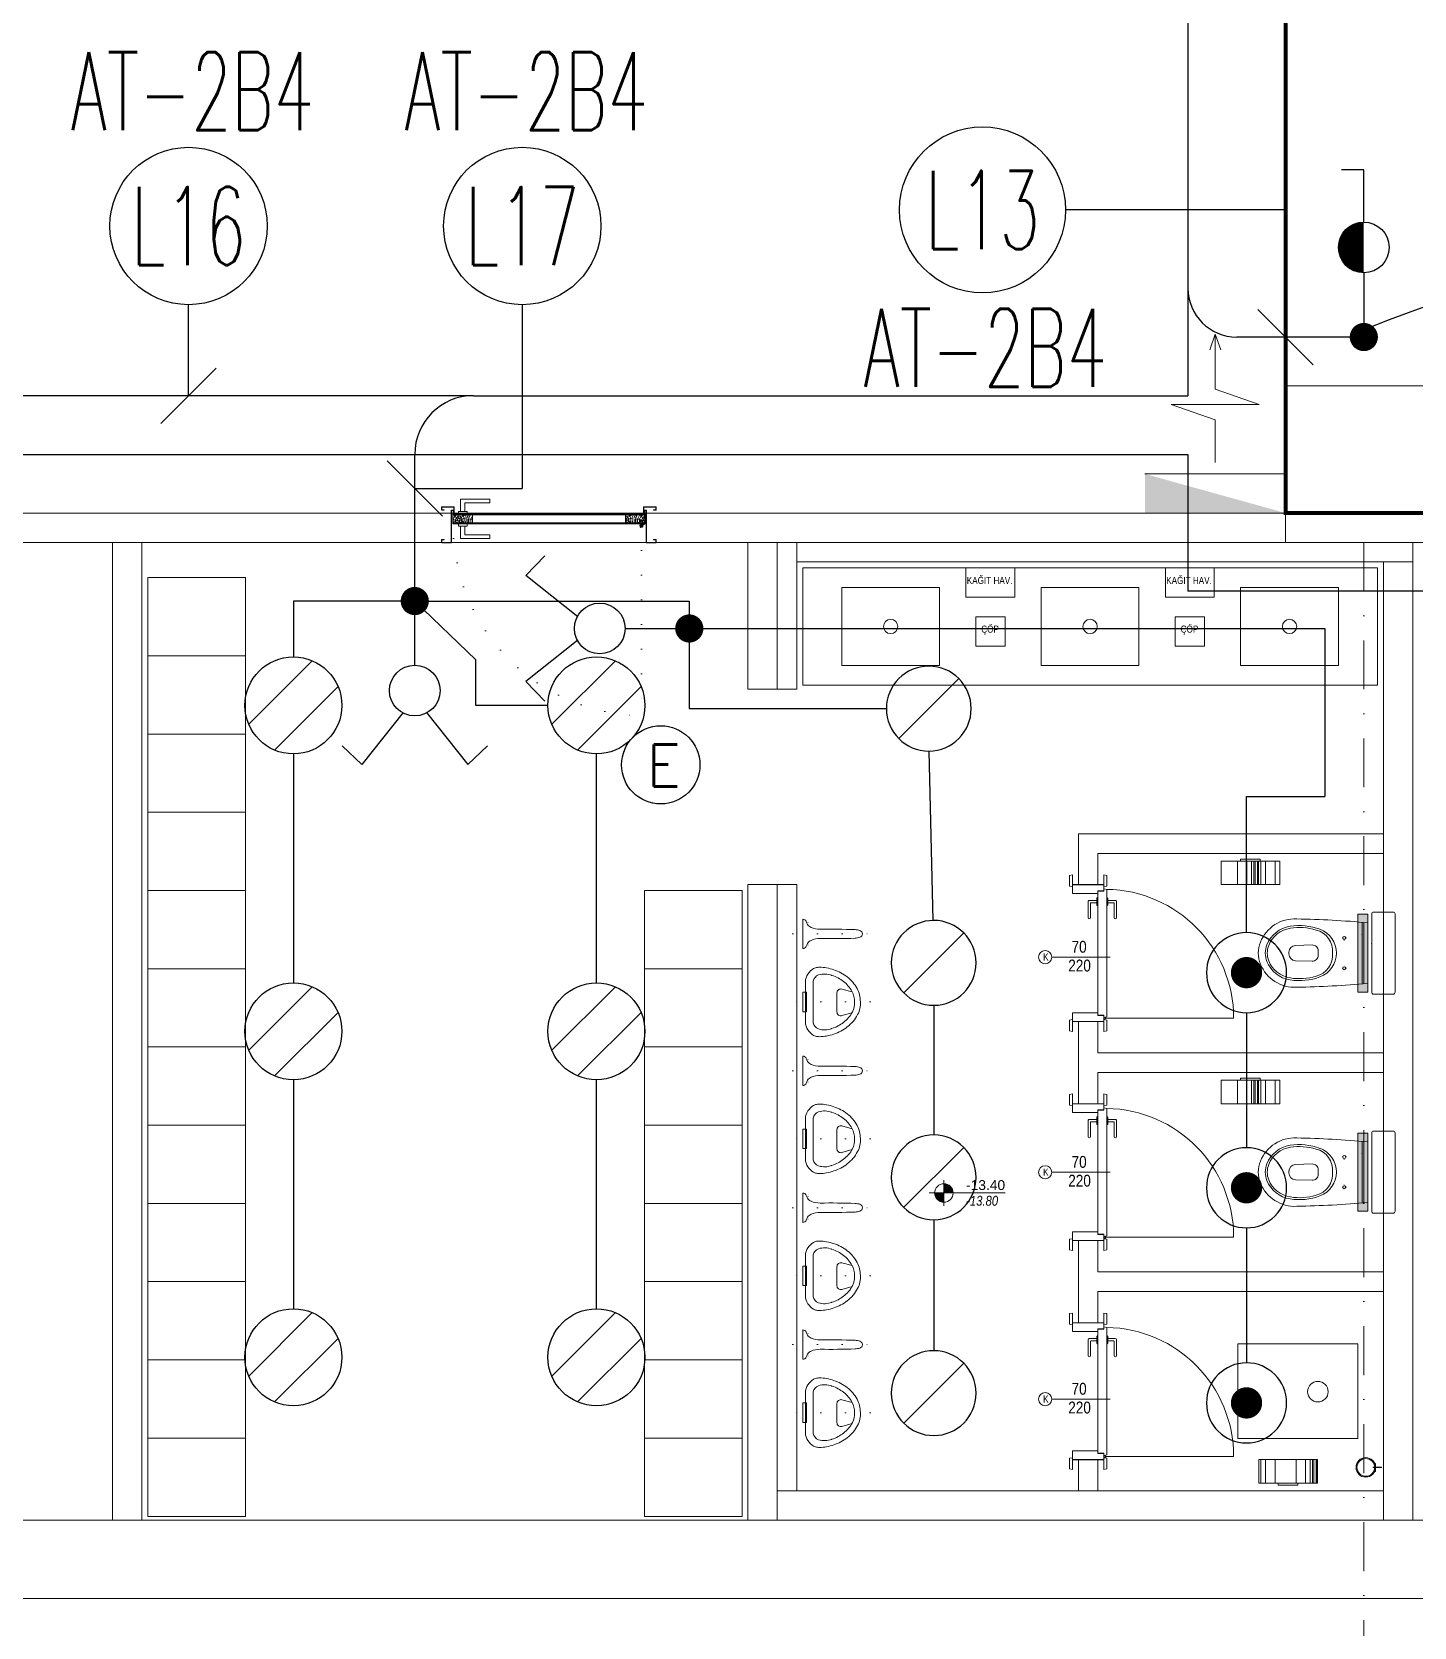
# Model space of a CAD drawing. Header units: metres. Extents: x -13316 to 152404, y -3899 to 30226.
# Drawn here: x 8119 to 8826, y -235 to 581 of the extents above; entities that cross this region are included whole.
import ezdxf
from ezdxf.enums import TextEntityAlignment as Align

# ---------------------------------------------------------------- set-up
doc = ezdxf.new("R2010")
doc.units = ezdxf.units.M
doc.header["$LTSCALE"] = 100
doc.header["$MEASUREMENT"] = 0
for name, pattern in [('DASHDOT2', [0.5, 0.25, -0.125, 0, -0.125]), ('DOT2', [0.125, 0, -0.125]), ('HIDDEN', [0.375, 0.25, -0.125]), ('HIDDEN2', [4.7625, 3.175, -1.5875])]:
    doc.linetypes.add(name, pattern=pattern)
doc.layers.get('0').update_dxf_attribs({"color": 9, "lineweight": 9})
for name, color, linetype, lineweight in [('00', 9, 'Continuous', 9), ('01', 9, 'Continuous', 9), ('05', 9, 'Continuous', 9), ('05V', 9, 'Continuous', 9), ('06C @ 1', 9, 'Continuous', 9), ('06D', 9, 'Continuous', 9), ('09', 9, 'Continuous', 9), ('10', 9, 'Continuous', 9), ('12', 9, 'Continuous', 9), ('20', 9, 'DOT2', 9), ('21', 9, 'Continuous', 9), ('24', 9, 'DASHDOT2', 9), ('32-ekipman', 9, 'Continuous', 9), ('E-13W PL COMPACT FLUORESAN ARMATÜR', 7, 'Continuous', 30), ('E-1x18W PL DOWNLIGHT ARMATÜR (GÖMME)', 7, 'Continuous', 30), ('E-2x18W GÖMME PL COMPACT FLUORESAN ARMATÜR', 7, 'Continuous', 30), ('E-ACİL AYDINLATMA KİTİ', 7, 'Continuous', 30), ('E-ANAHTAR (ETANŞ)', 7, 'Continuous', 30), ('E-KABLO', 7, 'Continuous', 30), ('E-KOMÜTATÖR ANAHTAR', 7, 'Continuous', 30), ('E-LINYE', 7, 'Continuous', 30), ('Kapı', 204, 'Continuous', 9), ('KARA SIVA', 4, 'Continuous', 9), ('TEFRİŞ', 9, 'Continuous', 9), ('YAZI', 7, 'Continuous', 9)]:
    doc.layers.add(name, color=color, linetype=linetype, lineweight=lineweight)
doc.styles.add('Arial', font='arial.ttf', dxfattribs={"height": 2.5})
doc.styles.add('E-YAZI', font='txttw.shx')
doc.styles.add('MuuM_TEXT-ITALIC', font='ARIALNI.TTF')
doc.styles.add('MuuM_TEXT-STANDART', font='ARIALN.TTF')

# ---------------------------------------------------------------- blocks, each defined once
blk = doc.blocks.new('p-akslar_yeni')
at = {"layer": '24'}
blk.add_lwpolyline([(14895, -8575), (14895, -11897.18)], dxfattribs=at)
blk = doc.blocks.new('100_ANAHTAR (ETANŞ)')
at = {"layer": 'E-ANAHTAR (ETANŞ)', "color": 4}
for p, q in [((0, 5.345), (-0.714, 5.345)), ((0, 3.673), (0, 5.345)), ((0, 2.053), (0, 0))]:
    blk.add_line(p, q, dxfattribs=at)
at = {"layer": 'E-ANAHTAR (ETANŞ)', "color": 4, "const_width": 0.81}
blk.add_lwpolyline([(0, 3.268, 0.414214), (-0.405, 2.863, 0.414214), (0, 2.458, 0.414214)], format="xyb", dxfattribs=at)
at = {"layer": 'E-ANAHTAR (ETANŞ)', "color": 4}
blk.add_circle((0, 2.863), 0.81, dxfattribs=at)
blk = doc.blocks.new('100_13W PL COMPACT FLUORESAN ARMATÜR')
at = {"layer": 'E-13W PL COMPACT FLUORESAN ARMATÜR', "color": 4, "const_width": 0.5}
blk.add_lwpolyline([(-0.25, 0, 1), (0.25, 0, 1)], format="xyb", close=True, dxfattribs=at)
at = {"layer": 'E-13W PL COMPACT FLUORESAN ARMATÜR', "color": 4}
blk.add_ellipse((0, 0), major_axis=(-1.28, 0), ratio=1, start_param=3.1418, end_param=9.424985, dxfattribs=at)
blk = doc.blocks.new('100_1x18W PL DOWNLIGHT ARMATÜR (GÖMME)')
at = {"layer": 'E-1x18W PL DOWNLIGHT ARMATÜR (GÖMME)', "color": 7}
blk.add_line((-1.095, -1.095), (1.095, 1.095), dxfattribs=at)
at = {"layer": 'E-1x18W PL DOWNLIGHT ARMATÜR (GÖMME)', "color": 4}
blk.add_ellipse((0, 0), major_axis=(-1.549, 0), ratio=1, start_param=3.1418, end_param=9.424985, dxfattribs=at)
blk = doc.blocks.new('100_KOMÜTATÖR ANAHTAR')
at = {"layer": 'E-KOMÜTATÖR ANAHTAR', "color": 4}
for p, q in [((-1.695, 5.222), (-2.326, 4.622)), ((-0.372, 3.563), (-1.695, 5.222)), ((0.372, 3.563), (1.695, 5.222)), ((1.695, 5.222), (2.326, 4.622)), ((0, 2.053), (0, 0))]:
    blk.add_line(p, q, dxfattribs=at)
blk.add_circle((0, 2.863), 0.81, dxfattribs=at)
blk = doc.blocks.new('100_2x18W GÖMME PL COMPACT FLUORESAN ARMATÜR')
at = {"layer": 'E-2x18W GÖMME PL COMPACT FLUORESAN ARMATÜR', "color": 7}
for p, q in [((-1.426, -0.605), (0.605, 1.426)), ((-0.605, -1.426), (1.426, 0.605))]:
    blk.add_line(p, q, dxfattribs=at)
at = {"layer": 'E-2x18W GÖMME PL COMPACT FLUORESAN ARMATÜR', "color": 4}
blk.add_circle((0, 0), 1.549, dxfattribs=at)
blk = doc.blocks.new('100_ACİL AYDINLATMA KİTİ')
at = {"layer": 'E-ACİL AYDINLATMA KİTİ', "color": 3}
blk.add_circle((0, 0), 1.251, dxfattribs=at)
at = {"layer": 'E-ACİL AYDINLATMA KİTİ', "color": 3, "style": 'E-YAZI'}
blk.add_text('E', height=1.34, dxfattribs=at).set_placement((-0.448, -0.694))
blk = doc.blocks.new('2.bod.sitatik')
at = {"layer": '01'}
blk.add_lwpolyline([(8440, -8630), (8520, -8630), (8520, -8550), (8440, -8550)], close=True, dxfattribs=at)
blk = doc.blocks.new('P-KURANGLEZ')
at = {"layer": '01'}
blk.add_lwpolyline([(7525, -500), (12385, -500), (12385, -5), (12385, 0), (12425, 0), (12425, -540), (7525, -540)], close=True, dxfattribs=at)
blk = doc.blocks.new('YD-72-20')
at = {"linetype": 'Continuous'}
for p, q in [((0, 0.7139), (-0.0282, 0.6343)), ((0, 0.7139), (0.0282, 0.6343)), ((0, 0.4335), (0, 0.7139)), ((0.225, 0.3547), (0, 0.4335)), ((-0.225, 0.3547), (0.225, 0.3547)), ((-0.225, 0.3547), (0, 0.276)), ((0, 0.058), (0, 0.276)), ((0.36, 0), (-0.36, 0)), ((0.36, 0), (0.36, -0.2))]:
    blk.add_line(p, q, dxfattribs=at)
blk.add_solid([(0.36, -0.2), (-0.36, 0), (-0.36, -0.2)])
blk = doc.blocks.new('A$C29B32992')
at = {"xscale": 100, "yscale": 100, "zscale": 100}
blk.add_blockref('YD-72-20', (8404, -10855.12), dxfattribs=at)
blk = doc.blocks.new('p-işyeri')
at = {"color": 0, "const_width": 2}
blk.add_lwpolyline([(200, 0), (200, 700), (-200, 700), (-200, 0)], close=True, dxfattribs=at)
blk = doc.blocks.new('p-kapı kolu')
for points in [[(2.2, 0), (2.2, -1.25), (-2.2, -1.25), (-2.2, 0), (2.2, 0)], [(1.225, -1.25), (1.225, -7.5), (-13.775, -7.5), (-13.775, -5.625), (-1.025, -5.625), (-1.025, -5.625), (-1.025, -1.25), (1.225, -1.25)]]:
    blk.add_lwpolyline(points)
blk = doc.blocks.new('K-AH-01')
at = {"layer": '09'}
h = blk.add_hatch(dxfattribs=at)
h.set_pattern_fill('LOGEND', color=256, scale=10, style=0)
h.set_pattern_definition([(7e-15, (-3944.073, -2726.897), (10, 10), [3, -7]), (7e-15, (-3944.073, -2726.397), (10, 10), [3, -7]), (7e-15, (-3943.573, -2725.397), (10, 10), [2, -8]), (7e-15, (-3943.073, -2724.397), (10, 10), [1.5, -8.5]), (7e-15, (-3943.073, -2723.397), (10, 10), [1, -9]), (7e-15, (-3945.573, -2722.397), (10, 10), [0.5, -2.5, 0.5, -6.5]), (7e-15, (-3944.073, -2721.897), (10, 10), [0.5, -4, 1.5, -4]), (7e-15, (-3942.073, -2721.397), (10, 10), [0.5, -0.5, 0.5, -8.5]), (7e-15, (-3942.573, -2720.897), (10, 10), [0.5, -9.5]), (7e-15, (-3943.073, -2719.897), (10, 10), [1.5, -8.5]), (7e-15, (-3943.073, -2718.897), (10, 10), [2, -8]), (7e-15, (-3943.573, -2717.897), (10, 10), [2.5, -3, 0.5, -4]), (90, (-3947.573, -2723.897), (-10, 10), [0.5, -1, 2.5, -6]), (90, (-3947.073, -2722.897), (-10, 10), [0.5, -0.5, 1.5, -7.5]), (90, (-3946.573, -2718.897), (-10, 10), [1, -9]), (90, (-3946.073, -2722.897), (-10, 10), [2, -3, 0.5, -4.5]), (90, (-3945.573, -2717.397), (-10, 10), [0.5, -9.5]), (90, (-3945.073, -2722.397), (-10, 10), [1.5, -8.5]), (90, (-3944.073, -2721.897), (-10, 10), [1, -9]), (90, (-3943.073, -2721.897), (-10, 10), [0.5, -1.5, 1.5, -6.5]), (90, (-3942.573, -2721.397), (-10, 10), [0.5, -9.5]), (90, (-3942.073, -2723.397), (-10, 10), [1.4, -8.6]), (90, (-3941.573, -2725.397), (-10, 10), [1, -9]), (90, (-3940.573, -2721.397), (-10, 10), [0.5, -9.5]), (90, (-3939.573, -2721.897), (-10, 10), [1.5, -8.5]), (90, (-3938.573, -2721.897), (-10, 10), [1.5, -8.5]), (45, (-3940.073, -2725.8966), (1e-15, 10), [0.7071, -0.7071, 0.7071, -12.020836]), (45, (-3942.073, -2723.3966), (1e-15, 10), [1.4142, -12.727936]), (45, (-3946.073, -2718.3966), (1e-15, 10), [1.4142, -12.727936]), (45, (-3944.073, -2720.8966), (1e-15, 10), [1.4142, -12.727936]), (45, (-3943.573, -2722.8966), (1e-15, 10), [1.4142, -12.727936]), (45, (-3940.573, -2724.8966), (1e-15, 10), [1.4142, -12.727936]), (45, (-3941.573, -2724.3966), (1e-15, 10), [2.12132, -12.020816]), (45, (-3944.573, -2719.8966), (1e-15, 10), [0.7071, -13.435036]), (45, (-3945.073, -2718.8966), (1e-15, 10), [0.7071, -13.435036]), (45, (-3941.073, -2718.8966), (1e-15, 10), [0.7071, -13.435036]), (45, (-3945.073, -2723.8966), (1e-15, 10), [0.7071, -13.435036]), (45, (-3939.573, -2720.3966), (1e-15, 10), [0.7071, -13.435036]), (45, (-3943.073, -2721.3966), (1e-15, 10), [0.7071, -13.435036]), (45, (-3942.073, -2720.3966), (1e-15, 10), [0.7071, -13.435036]), (135, (-3942.573, -2722.3966), (-10, 1e-15), [0.7071, -0.7071, 2.12132, -10.606616]), (135, (-3941.073, -2722.3966), (-10, 1e-15), [0.7071, -13.435036]), (135, (-3941.073, -2725.8966), (-10, 1e-15), [0.7071, -13.435036]), (135, (-3943.073, -2723.3966), (-10, 1e-15), [0.7071, -13.435036]), (135, (-3941.573, -2721.3966), (-10, 1e-15), [0.7071, -13.435036]), (135, (-3944.073, -2723.8966), (-10, 1e-15), [0.7071, -13.435036]), (135, (-3940.073, -2723.8966), (-10, 1e-15), [0.7071, -13.435036]), (135, (-3947.073, -2726.8966), (-10, 1e-15), [0.7071, -13.435036]), (135, (-3946.573, -2726.3966), (-10, 1e-15), [1.4142, -12.727936]), (135, (-3946.073, -2725.8966), (-10, 1e-15), [1.4142, -12.727936]), (135, (-3945.073, -2725.8966), (-10, 1e-15), [1.4142, -12.727936]), (135, (-3944.573, -2724.8966), (-10, 1e-15), [1.4142, -12.727936]), (135, (-3940.573, -2720.8966), (-10, 1e-15), [1.4142, -12.727936]), (135, (-3938.573, -2725.8966), (-10, 1e-15), [1.4142, -12.727936]), (135, (-3938.073, -2717.8966), (-10, 1e-15), [1.4142, -12.727936]), (135, (-3938.073, -2718.8966), (-10, 1e-15), [1.4142, -12.727936]), (135, (-3939.073, -2719.3966), (-10, 1e-15), [1.4142, -12.727936]), (135, (-3946.073, -2719.3966), (-10, 1e-15), [2.12132, -12.020816]), (135, (-3939.573, -2720.3966), (-10, 1e-15), [2.12132, -12.020816]), (26.56505, (-3945.0727, -2717.3966), (10, 4e-09), [1.118, -21.24268]), (26.56505, (-3945.0727, -2722.3966), (10, 4e-09), [1.118, -21.24268]), (26.56505, (-3944.0727, -2719.3966), (10, 4e-09), [1.118, -21.24268]), (26.56505, (-3941.0727, -2726.3966), (10, 4e-09), [1.118, -21.24268]), (26.56505, (-3941.5727, -2725.3966), (10, 4e-09), [1.118, -21.24268]), (26.56505, (-3944.5727, -2723.3966), (10, 4e-09), [1.118, -21.24268]), (26.56505, (-3944.5727, -2718.3966), (10, 4e-09), [1.118, -21.24268]), (26.56505, (-3941.5727, -2721.3966), (10, 4e-09), [2.236, -20.12468]), (63.43495, (-3941.5727, -2719.8966), (5e-10, 10), [1.118, -21.24268]), (63.43495, (-3940.0727, -2722.8966), (5e-10, 10), [1.118, -21.24268]), (63.43495, (-3945.0727, -2720.8966), (5e-10, 10), [1.118, -21.24268]), (63.43495, (-3947.0727, -2720.3966), (5e-10, 10), [1.118, -21.24268]), (63.43495, (-3941.0727, -2722.3966), (5e-10, 10), [1.118, -21.24268]), (63.43495, (-3942.0727, -2722.3966), (5e-10, 10), [1.118, -21.24268]), (63.43495, (-3946.0727, -2720.8966), (5e-10, 10), [2.236, -20.12468]), (63.43495, (-3938.5727, -2724.3966), (5e-10, 10), [2.236, -20.12468]), (63.43495, (-3939.5727, -2723.8966), (5e-10, 10), [2.236, -20.12468]), (116.56505, (-3947.5727, -2725.3966), (-4e-09, 10), [1.118, -21.24268]), (116.56505, (-3947.5727, -2719.8966), (-4e-09, 10), [1.118, -21.24268]), (116.56505, (-3945.5727, -2726.8966), (-4e-09, 10), [1.118, -21.24268]), (116.56505, (-3946.5727, -2717.8966), (-4e-09, 10), [1.118, -21.24268]), (116.56505, (-3945.5727, -2723.8966), (-4e-09, 10), [1.118, -21.24268]), (116.56505, (-3943.5727, -2722.8966), (-4e-09, 10), [1.118, -21.24268]), (116.56505, (-3942.5727, -2720.8966), (-4e-09, 10), [1.118, -21.24268]), (116.56505, (-3947.0727, -2724.8966), (3.2e-06, 10.0000016), [1.118, -21.24268]), (116.56505, (-3944.5727, -2723.3966), (-4e-09, 10), [1.118, -21.24268]), (116.56505, (-3941.5727, -2724.3966), (-4e-09, 10), [1.118, -21.24268]), (116.56505, (-3940.5727, -2723.3966), (-4e-09, 10), [1.118, -21.24268]), (116.56505, (-3938.5727, -2720.3966), (-4e-09, 10), [1.118, -21.24268]), (116.56505, (-3946.0727, -2717.3966), (-4e-09, 10), [1.118, -21.24268]), (116.56505, (-3947.5727, -2717.8966), (-4e-09, 10), [2.236, -20.12468]), (116.56505, (-3946.0727, -2724.8966), (-4e-09, 10), [2.236, -20.12468]), (153.43495, (-3947.5727, -2726.3966), (-10, 5e-10), [1.118, -21.24268]), (153.43495, (-3939.0727, -2726.8966), (-10, 5e-10), [1.118, -21.24268]), (153.43495, (-3939.5727, -2721.8966), (-10, 5e-10), [1.118, -21.24268]), (153.43495, (-3943.5727, -2725.3966), (-10, 5e-10), [1.118, -21.24268]), (153.43495, (-3944.0727, -2726.3966), (-10, 5e-10), [1.118, -21.24268]), (153.43495, (-3943.0727, -2724.3966), (-10, 5e-10), [1.118, -21.24268]), (153.43495, (-3940.0727, -2718.3966), (-10, 5e-10), [1.118, -21.24268]), (153.43495, (-3939.0727, -2717.8966), (-10, 5e-10), [2.236, -20.12468])])
h.paths.add_polyline_path([(10.77, 6.46), (10.77, 2.46), (0.77, 2.46), (0.77, 6.46)])
h = blk.add_hatch(dxfattribs=at)
h.set_pattern_fill('LOGEND', color=256, scale=10, style=0)
h.set_pattern_definition([(7e-15, (-3938.781, -2726.897), (10, 10), [3, -7]), (7e-15, (-3938.781, -2726.397), (10, 10), [3, -7]), (7e-15, (-3938.281, -2725.397), (10, 10), [2, -8]), (7e-15, (-3937.781, -2724.397), (10, 10), [1.5, -8.5]), (7e-15, (-3937.781, -2723.397), (10, 10), [1, -9]), (7e-15, (-3940.281, -2722.397), (10, 10), [0.5, -2.5, 0.5, -6.5]), (7e-15, (-3938.781, -2721.897), (10, 10), [0.5, -4, 1.5, -4]), (7e-15, (-3936.781, -2721.397), (10, 10), [0.5, -0.5, 0.5, -8.5]), (7e-15, (-3937.281, -2720.897), (10, 10), [0.5, -9.5]), (7e-15, (-3937.781, -2719.897), (10, 10), [1.5, -8.5]), (7e-15, (-3937.781, -2718.897), (10, 10), [2, -8]), (7e-15, (-3938.281, -2717.897), (10, 10), [2.5, -3, 0.5, -4]), (90, (-3942.281, -2723.897), (-10, 10), [0.5, -1, 2.5, -6]), (90, (-3941.781, -2722.897), (-10, 10), [0.5, -0.5, 1.5, -7.5]), (90, (-3941.281, -2718.897), (-10, 10), [1, -9]), (90, (-3940.781, -2722.897), (-10, 10), [2, -3, 0.5, -4.5]), (90, (-3940.281, -2717.397), (-10, 10), [0.5, -9.5]), (90, (-3939.781, -2722.397), (-10, 10), [1.5, -8.5]), (90, (-3938.781, -2721.897), (-10, 10), [1, -9]), (90, (-3937.781, -2721.897), (-10, 10), [0.5, -1.5, 1.5, -6.5]), (90, (-3937.281, -2721.397), (-10, 10), [0.5, -9.5]), (90, (-3936.781, -2723.397), (-10, 10), [1.4, -8.6]), (90, (-3936.281, -2725.397), (-10, 10), [1, -9]), (90, (-3935.281, -2721.397), (-10, 10), [0.5, -9.5]), (90, (-3934.281, -2721.897), (-10, 10), [1.5, -8.5]), (90, (-3933.281, -2721.897), (-10, 10), [1.5, -8.5]), (45, (-3934.781, -2725.8966), (1e-15, 10), [0.7071, -0.7071, 0.7071, -12.020836]), (45, (-3936.781, -2723.3966), (1e-15, 10), [1.4142, -12.727936]), (45, (-3940.781, -2718.3966), (1e-15, 10), [1.4142, -12.727936]), (45, (-3938.781, -2720.8966), (1e-15, 10), [1.4142, -12.727936]), (45, (-3938.281, -2722.8966), (1e-15, 10), [1.4142, -12.727936]), (45, (-3935.281, -2724.8966), (1e-15, 10), [1.4142, -12.727936]), (45, (-3936.281, -2724.3966), (1e-15, 10), [2.12132, -12.020816]), (45, (-3939.281, -2719.8966), (1e-15, 10), [0.7071, -13.435036]), (45, (-3939.781, -2718.8966), (1e-15, 10), [0.7071, -13.435036]), (45, (-3935.781, -2718.8966), (1e-15, 10), [0.7071, -13.435036]), (45, (-3939.781, -2723.8966), (1e-15, 10), [0.7071, -13.435036]), (45, (-3934.281, -2720.3966), (1e-15, 10), [0.7071, -13.435036]), (45, (-3937.781, -2721.3966), (1e-15, 10), [0.7071, -13.435036]), (45, (-3936.781, -2720.3966), (1e-15, 10), [0.7071, -13.435036]), (135, (-3937.281, -2722.3966), (-10, 1e-15), [0.7071, -0.7071, 2.12132, -10.606616]), (135, (-3935.781, -2722.3966), (-10, 1e-15), [0.7071, -13.435036]), (135, (-3935.781, -2725.8966), (-10, 1e-15), [0.7071, -13.435036]), (135, (-3937.781, -2723.3966), (-10, 1e-15), [0.7071, -13.435036]), (135, (-3936.281, -2721.3966), (-10, 1e-15), [0.7071, -13.435036]), (135, (-3938.781, -2723.8966), (-10, 1e-15), [0.7071, -13.435036]), (135, (-3934.781, -2723.8966), (-10, 1e-15), [0.7071, -13.435036]), (135, (-3941.781, -2726.8966), (-10, 1e-15), [0.7071, -13.435036]), (135, (-3941.281, -2726.3966), (-10, 1e-15), [1.4142, -12.727936]), (135, (-3940.781, -2725.8966), (-10, 1e-15), [1.4142, -12.727936]), (135, (-3939.781, -2725.8966), (-10, 1e-15), [1.4142, -12.727936]), (135, (-3939.281, -2724.8966), (-10, 1e-15), [1.4142, -12.727936]), (135, (-3935.281, -2720.8966), (-10, 1e-15), [1.4142, -12.727936]), (135, (-3933.281, -2725.8966), (-10, 1e-15), [1.4142, -12.727936]), (135, (-3932.781, -2717.8966), (-10, 1e-15), [1.4142, -12.727936]), (135, (-3932.781, -2718.8966), (-10, 1e-15), [1.4142, -12.727936]), (135, (-3933.781, -2719.3966), (-10, 1e-15), [1.4142, -12.727936]), (135, (-3940.781, -2719.3966), (-10, 1e-15), [2.12132, -12.020816]), (135, (-3934.281, -2720.3966), (-10, 1e-15), [2.12132, -12.020816]), (26.56505, (-3939.7813, -2717.3966), (10, 4e-09), [1.118, -21.24268]), (26.56505, (-3939.7813, -2722.3966), (10, 4e-09), [1.118, -21.24268]), (26.56505, (-3938.7813, -2719.3966), (10, 4e-09), [1.118, -21.24268]), (26.56505, (-3935.7813, -2726.3966), (10, 4e-09), [1.118, -21.24268]), (26.56505, (-3936.2813, -2725.3966), (10, 4e-09), [1.118, -21.24268]), (26.56505, (-3939.2813, -2723.3966), (10, 4e-09), [1.118, -21.24268]), (26.56505, (-3939.2813, -2718.3966), (10, 4e-09), [1.118, -21.24268]), (26.56505, (-3936.2813, -2721.3966), (10, 4e-09), [2.236, -20.12468]), (63.43495, (-3936.2813, -2719.8966), (5e-10, 10), [1.118, -21.24268]), (63.43495, (-3934.7813, -2722.8966), (5e-10, 10), [1.118, -21.24268]), (63.43495, (-3939.7813, -2720.8966), (5e-10, 10), [1.118, -21.24268]), (63.43495, (-3941.7813, -2720.3966), (5e-10, 10), [1.118, -21.24268]), (63.43495, (-3935.7813, -2722.3966), (5e-10, 10), [1.118, -21.24268]), (63.43495, (-3936.7813, -2722.3966), (5e-10, 10), [1.118, -21.24268]), (63.43495, (-3940.7813, -2720.8966), (5e-10, 10), [2.236, -20.12468]), (63.43495, (-3933.2813, -2724.3966), (5e-10, 10), [2.236, -20.12468]), (63.43495, (-3934.2813, -2723.8966), (5e-10, 10), [2.236, -20.12468]), (116.56505, (-3942.2813, -2725.3966), (-4e-09, 10), [1.118, -21.24268]), (116.56505, (-3942.2813, -2719.8966), (-4e-09, 10), [1.118, -21.24268]), (116.56505, (-3940.2813, -2726.8966), (-4e-09, 10), [1.118, -21.24268]), (116.56505, (-3941.2813, -2717.8966), (-4e-09, 10), [1.118, -21.24268]), (116.56505, (-3940.2813, -2723.8966), (-4e-09, 10), [1.118, -21.24268]), (116.56505, (-3938.2813, -2722.8966), (-4e-09, 10), [1.118, -21.24268]), (116.56505, (-3937.2813, -2720.8966), (-4e-09, 10), [1.118, -21.24268]), (116.56505, (-3941.7813, -2724.8966), (3.2e-06, 10.0000016), [1.118, -21.24268]), (116.56505, (-3939.2813, -2723.3966), (-4e-09, 10), [1.118, -21.24268]), (116.56505, (-3936.2813, -2724.3966), (-4e-09, 10), [1.118, -21.24268]), (116.56505, (-3935.2813, -2723.3966), (-4e-09, 10), [1.118, -21.24268]), (116.56505, (-3933.2813, -2720.3966), (-4e-09, 10), [1.118, -21.24268]), (116.56505, (-3940.7813, -2717.3966), (-4e-09, 10), [1.118, -21.24268]), (116.56505, (-3942.2813, -2717.8966), (-4e-09, 10), [2.236, -20.12468]), (116.56505, (-3940.7813, -2724.8966), (-4e-09, 10), [2.236, -20.12468]), (153.43495, (-3942.2813, -2726.3966), (-10, 5e-10), [1.118, -21.24268]), (153.43495, (-3933.7813, -2726.8966), (-10, 5e-10), [1.118, -21.24268]), (153.43495, (-3934.2813, -2721.8966), (-10, 5e-10), [1.118, -21.24268]), (153.43495, (-3938.2813, -2725.3966), (-10, 5e-10), [1.118, -21.24268]), (153.43495, (-3938.7813, -2726.3966), (-10, 5e-10), [1.118, -21.24268]), (153.43495, (-3937.7813, -2724.3966), (-10, 5e-10), [1.118, -21.24268]), (153.43495, (-3934.7813, -2718.3966), (-10, 5e-10), [1.118, -21.24268]), (153.43495, (-3933.7813, -2717.8966), (-10, 5e-10), [2.236, -20.12468])])
h.paths.add_polyline_path([(89.06, 2.47), (89.06, 6.46), (99.06, 6.47), (99.06, 2.47)])
at = {"layer": '10'}
for points in [[(-0.44, -1.7), (1.3, -1.7, 0.414214), (1.6, -1.4), (1.6, 1.1, 0.414214), (1.3, 1.4, 0.414214), (1, 1.1), (1, 0.2), (0.2, 0.2), (0.2, 16.4, 0.414214), (-0.1, 16.7), (-4.6, 16.7, 0.414214), (-4.9, 16.4), (-4.9, 15.3, 0.414214), (-4.6, 15), (-3.5, 15), (-3.5, 15.2), (-4.6, 15.2, -0.414214), (-4.7, 15.3), (-4.7, 16.4, -0.414214), (-4.6, 16.5), (-0.2, 16.5), (-0.1, 16.5, -0.414214), (0, 16.4), (0, 0), (1.2, 0), (1.2, 1.1, -0.414214), (1.3, 1.2, -0.414214), (1.4, 1.1), (1.4, -1.4, -0.414214), (1.3, -1.5), (-0.44, -1.5), (-4.6, -1.5, -0.414214), (-4.7, -1.4), (-4.7, -0.3, -0.414214), (-4.6, -0.2), (-3.5, -0.2), (-3.5, 0), (-4.6, 0, 0.414214), (-4.9, -0.3), (-4.9, -1.4, 0.414214), (-4.6, -1.7)], [(100.44, -1.7), (98.7, -1.7, -0.414214), (98.4, -1.4), (98.4, 1.1, -0.414214), (98.7, 1.4, -0.414214), (99, 1.1), (99, 0.2), (99.8, 0.2), (99.8, 16.4, -0.414214), (100.1, 16.7), (104.6, 16.7, -0.414214), (104.9, 16.4), (104.9, 15.3, -0.414214), (104.6, 15), (103.5, 15), (103.5, 15.2), (104.6, 15.2, 0.414214), (104.7, 15.3), (104.7, 16.4, 0.414214), (104.6, 16.5), (100.2, 16.5), (100.1, 16.5, 0.414214), (100, 16.4), (100, 0), (98.8, 0), (98.8, 1.1, 0.414214), (98.7, 1.2, 0.414214), (98.6, 1.1), (98.6, -1.4, 0.414214), (98.7, -1.5), (100.44, -1.5), (104.6, -1.5, 0.414214), (104.7, -1.4), (104.7, -0.3, 0.414214), (104.6, -0.2), (103.5, -0.2), (103.5, 0), (104.6, 0, -0.414214), (104.9, -0.3), (104.9, -1.4, -0.414214), (104.6, -1.7)], [(2.15, 7.6), (0.77, 6.96), (0.77, 4.09), (0.57, 4.09), (0.57, 7.09), (2.04, 7.77, -14.796002)]]:
    blk.add_lwpolyline(points, format="xyb", close=True, dxfattribs=at)
blk.add_circle((2.72, 8.09), 0.55, dxfattribs=at)
at = {"layer": '12'}
for points in [[(0.77, 6.46), (99.06, 6.47), (99.06, 6.97), (0.77, 6.96)], [(0.77, 2.46), (10.77, 2.46), (10.77, 6.46), (0.77, 6.46)], [(0.77, 2.46), (99.06, 2.46), (99.06, 1.96), (0.77, 1.96)], [(89.06, 2.46), (99.06, 2.46), (99.06, 6.47), (89.06, 6.47)]]:
    blk.add_lwpolyline(points, close=True, dxfattribs=at)
at = {"layer": '20'}
blk.add_lwpolyline([(2.72, 8.09), (2.72, 105.23)], dxfattribs=at)
at = {"layer": '20', "linetype": 'HIDDEN'}
for points in [[(1.97, 6.89), (1.97, 5.39), (3.47, 5.39), (3.47, 6.89)], [(2.17, 7.58), (2.17, 5.59), (3.27, 5.59), (3.27, 7.58)]]:
    blk.add_lwpolyline(points, dxfattribs=at)
at = {"layer": '20'}
blk.add_arc((0.77, 6.96), 98.29, 357.08416, 88.86324, dxfattribs=at)
at = {"layer": '06C @ 1', "xscale": -1, "rotation": 180}
blk.add_blockref('p-kapı kolu', (94.06, 6.97), dxfattribs=at)
at = {"layer": '06C @ 1'}
blk.add_blockref('p-kapı kolu', (94.06, 1.96), dxfattribs=at)
blk = doc.blocks.new('p-giyinme dolabı')
blk.add_lwpolyline([(40, -20), (40, 20), (-10, 20), (-10, -20)], close=True)
blk = doc.blocks.new('San-p-uripart')
at = {"linetype": 'DOT2'}
for p, q in [((-5.77, -2.73), (-5.77, 3.35)), ((0, 5), (0, -40.5)), ((5.77, -2.73), (5.77, 3.35))]:
    blk.add_line(p, q, dxfattribs=at)
blk.add_lwpolyline([(0, 0), (-7.5, 0, 0.335863), (-6.29, -1.8, -0.061447), (-4.83, -2.51, -0.147975), (-3.31, -4.31, -0.105673), (-2.38, -8.95, 0.01101), (-2.23, -26.78, 0.044983), (-1.74, -29.26, 0.284409), (0, -30.59, 0.284409), (1.74, -29.26, 0.044983), (2.23, -26.78, 0.01101), (2.38, -8.95, -0.105673), (3.31, -4.31, -0.147975), (4.83, -2.51, -0.061447), (6.29, -1.8, 0.335863), (7.5, 0)], format="xyb", close=True)
blk = doc.blocks.new('v-k-pisuar01-p-s')
at = {"linetype": 'DOT2'}
blk.add_line((0, -33), (0, 5), dxfattribs=at)
for p, q in [((-5.07, -16), (4.66, -16)), ((-6.98, -18.56), (-5.47, -23.73)), ((6.59, -18.52), (5.19, -23.78))]:
    blk.add_line(p, q)
for points in [[(11.42, 0), (-11.42, 0, 0.252384), (-17.51, -5, 0.055826), (-17.74, -7, 0.088182), (-16.42, -14.39, 0.087476), (-12.79, -21.28, 0.105521), (-6.48, -26.6, 0.141396), (0.13, -28, 0.121036), (6.87, -26.29, 0.105521), (12.81, -21.28, 0.087476), (16.45, -14.39, 0.088182), (17.76, -7, 0.066704), (17.51, -5, 0.252384), (11.42, 0)], [(13.57, -13.47, 0.172375), (13.81, -6.52, 0.252384), (10.66, -3.93), (-10.66, -3.93, 0.252384), (-13.81, -6.52, 0.172375), (-13.57, -13.47, 0.087476), (-10.42, -19.44, 0.105521), (-5.06, -23.95, 0.144004), (0.01, -25, 0.123151), (5.45, -23.64, 0.105521), (10.44, -19.44, 0.087476), (13.59, -13.47)]]:
    blk.add_lwpolyline(points, format="xyb")
blk.add_lwpolyline([(-5, -0.5), (-5, 1.5), (5, 1.5), (5, -0.5)], close=True)
for centre, radius, start, end in [((1.16, -7.48), 15.9, 200.65057, 202.1301), ((-5.07, -18), 2, 90, 196.38954), ((4.66, -18), 2, 345.06858, 90), ((-1.14, -7.48), 15.9, 337.8699, 339.34943)]:
    blk.add_arc(centre, radius, start, end)
blk = doc.blocks.new('p-klozet üstü kağıt dispenser')
blk.add_hatch(color=255).paths.add_polyline_path([(0, 5.56), (0, 45.41), (-5, 45.41), (-5, 5.56)])
blk.add_lwpolyline([(0, 5.56), (0, 45.41), (-5, 45.41), (-5, 5.56)], close=True)
blk = doc.blocks.new('san-klo-06-p')
for p, q in [((0, -2), (-15.5, -2)), ((0, -2.8), (-15.5, -2.8)), ((0, -2), (15.5, -2)), ((0, -2.8), (15.5, -2.8)), ((-4.16, -28.43), (-3.91, -36.92)), ((0, -25.35), (-1.16, -25.35)), ((0, -25.35), (1.16, -25.35)), ((4.16, -28.43), (3.91, -36.92)), ((0, -40.31), (-0.41, -40.31)), ((-0.41, -40.31), (0, -40.31)), ((0.41, -40.31), (0, -40.31)), ((0, -40.31), (0.41, -40.31))]:
    blk.add_line(p, q)
at = {"linetype": 'DOT2'}
for p, q in [((-6.49, -12), (-8.95, -12)), ((-7.75, -10.91), (-7.75, -12)), ((-7.75, -13.09), (-7.75, -12)), ((6.49, -12), (8.95, -12)), ((7.75, -10.91), (7.75, -12)), ((7.75, -13.09), (7.75, -12))]:
    blk.add_line(p, q, dxfattribs=at)
for points in [[(-20, 2.02), (20, 2.02, 0.414214), (21, 3.02), (21, 13.02, 0.414214), (20, 14.02), (-20, 14.02, 0.414214), (-21, 13.02), (-21, 3.02, 0.414214)], [(-15.5, 0, 0.018163), (-17.47, -36.26, 0.320529), (-5.63, -54.91, 0.096396), (0, -56, 0.096396), (5.62, -54.91, 0.320529), (17.47, -36.26, 0.018163), (15.5, 0)]]:
    blk.add_lwpolyline(points, format="xyb", close=True)
for points in [[(-9.5, 2.02), (-9.5, -2.98), (-8.5, -2.98), (-8.5, 2.02)], [(8.5, 2.02), (8.5, -2.98), (9.5, -2.98), (9.5, 2.02)]]:
    blk.add_lwpolyline(points, dxfattribs=at)
blk.add_lwpolyline([(-5, 0), (-5, 2), (5, 2), (5, 0)], close=True, dxfattribs=at)
for centre, radius, start, end in [((0, -29), 13, 90, 159.42009), ((-7.75, -12), 0.75, 0, 180), ((-7.75, -12), 0.75, 180, 0), ((0, -29), 13, 20.57991, 90), ((7.75, -12), 0.75, 0, 180), ((7.75, -12), 0.75, 180, 0), ((15.92, -34.98), 30, 159.42009, 189.12808), ((-1.09, -28.95), 11, 84.31759, 166.80674), ((1.09, -28.95), 11, 13.19326, 95.68241), ((-15.92, -34.98), 30, 350.87192, 20.57991), ((15.92, -34.98), 29, 162.87269, 189.12808), ((-1.16, -28.35), 3, 90, 181.707), ((1.16, -28.35), 3, 358.293, 90), ((-15.92, -34.98), 29, 350.87192, 17.12731), ((1.5, -37.29), 15.4, 189.12808, 247.97569), ((1.5, -37.29), 14.4, 189.12808, 247.97569), ((-0.41, -36.81), 3.5, 181.707, 270), ((0.41, -36.81), 3.5, 270, 358.293), ((-1.5, -37.29), 14.4, 292.02431, 350.87192), ((-1.5, -37.29), 15.4, 292.02431, 350.87192), ((0, -41), 11.4, 247.97569, 270), ((0, -41), 10.4, 247.97569, 270), ((0, -41), 10.4, 270, 292.02431), ((0, -41), 11.4, 270, 292.02431)]:
    blk.add_arc(centre, radius, start, end)
at = {"layer": '05', "rotation": 270}
blk.add_blockref('p-klozet üstü kağıt dispenser', (-25.41, -5.01), dxfattribs=at)
blk = doc.blocks.new('p-t.kağıtlığı')
at = {"layer": 'TEFRİŞ'}
h = blk.add_hatch(dxfattribs=at)
h.set_pattern_fill('CYL', color=256, scale=30, angle=-90, style=0)
h.set_pattern_definition([(270, (-14.4, 13), (30, 7e-15), []), (270, (-13.8, 13), (30, 7e-15), []), (270, (-12.6, 13), (30, 7e-15), []), (270, (-10.2, 13), (30, 7e-15), []), (270, (-5.4, 13), (30, 7e-15), []), (270, (5.4, 13), (30, 7e-15), []), (270, (10.2, 13), (30, 7e-15), []), (270, (12.6, 13), (30, 7e-15), []), (270, (13.8, 13), (30, 7e-15), []), (270, (14.4, 13), (30, 7e-15), [])])
h.paths.add_polyline_path([(-15, 1), (15, 1), (15, 13), (-15, 13)])
for points in [[(-15, 1), (15, 1), (15, 13), (-15, 13)], [(5, 1), (5, 0), (-5, 0), (-5, 1)]]:
    blk.add_lwpolyline(points, close=True, dxfattribs=at)
blk = doc.blocks.new('RREERGERGBBBB')
at = {"layer": 'TEFRİŞ'}
blk.add_hatch(color=256, dxfattribs=at).paths.add_polyline_path([(-24564.21, -5806.63), (-24567.21, -5806.63), (-24567.21, -5804.63), (-24567.41, -5804.63), (-24567.41, -5806.63), (-24568.41, -5806.63), (-24568.41, -5806.83), (-24567.41, -5806.83), (-24567.41, -5808.83), (-24567.21, -5808.83), (-24567.21, -5806.83), (-24564.21, -5806.83)])
for points in [[(-24564.21, -5806.63), (-24567.21, -5806.63), (-24567.21, -5804.63), (-24567.41, -5804.63), (-24567.41, -5806.63), (-24568.41, -5806.63), (-24568.41, -5806.83), (-24567.41, -5806.83), (-24567.41, -5808.83), (-24567.21, -5808.83), (-24567.21, -5806.83), (-24564.21, -5806.83), (-24564.21, -5806.63)], [(-24567.21, -5806.71), (-24564.21, -5806.71)]]:
    blk.add_lwpolyline(points, dxfattribs=at)
for radius in [5, 4.5]:
    blk.add_circle((-24572.21, -5806.71), radius, dxfattribs=at)
blk = doc.blocks.new('dsfsdfsdfsdfsdfsdf')
at = {"layer": 'Kapı'}
for p, q in [((23771.45, -2062.35), (23755.45, -2062.35)), ((23771.45, -2065.62, 0.66), (23768.45, -2065.62, 0.66)), ((23768.45, -2129.02, 0.66), (23768.45, -2066.82, 0.66)), ((23772.95, -2064.72, 0.66), (23771.45, -2064.42, 0.66)), ((23771.45, -2064.42, 0.66), (23771.45, -2065.62, 0.66)), ((23771.95, -2064.01, 0.66), (23837.87, -2064.01, 0.66)), ((23772.95, -2064.72, 0.66), (23772.95, -2129.92, 0.66)), ((23771.45, -2132.35), (23755.45, -2132.35)), ((23771.45, -2129.02, 0.66), (23768.45, -2129.02, 0.66)), ((23771.45, -2130.22, 0.66), (23771.45, -2129.02, 0.66)), ((23772.95, -2129.92, 0.66), (23771.45, -2130.22, 0.66))]:
    blk.add_line(p, q, dxfattribs=at)
at = {"layer": 'Kapı', "elevation": 0.66}
for points in [[(23753.95, -2057.62), (23755.45, -2057.32), (23755.45, -2063.32), (23753.95, -2063.02), (23753.95, -2057.62)], [(23772.95, -2057.62), (23771.45, -2057.32), (23771.45, -2063.32), (23772.95, -2063.02), (23772.95, -2057.62)], [(23753.95, -2137.02), (23755.45, -2137.32), (23755.45, -2131.32), (23753.95, -2131.62), (23753.95, -2137.02)], [(23772.95, -2137.02), (23771.45, -2137.32), (23771.45, -2131.32), (23772.95, -2131.62), (23772.95, -2137.02)]]:
    blk.add_lwpolyline(points, dxfattribs=at)
for points in [[(23771.45, -2062.32), (23755.45, -2062.32), (23755.45, -2066.82), (23768.45, -2066.82), (23768.45, -2065.42), (23771.45, -2065.42)], [(23771.45, -2132.32), (23755.45, -2132.32), (23755.45, -2127.82), (23768.45, -2127.82), (23768.45, -2129.22), (23771.45, -2129.22)]]:
    blk.add_lwpolyline(points, close=True, dxfattribs=at)
for points in [[(23767.95, -2124.22), (23764.05, -2124.22, -0.414214), (23763.45, -2123.62), (23763.45, -2115.47, -1), (23764.65, -2115.47), (23764.65, -2122.77, 0.414214), (23764.9, -2123.02), (23767.95, -2123.02)], [(23773.45, -2124.22), (23777.35, -2124.22, 0.414214), (23777.95, -2123.62), (23777.95, -2115.47, 1), (23776.75, -2115.47), (23776.75, -2122.77, -0.414214), (23776.5, -2123.02), (23773.45, -2123.02)], [(23768.45, -2121.62), (23768.2, -2121.62, 0.414214), (23767.95, -2121.87), (23767.95, -2125.37, 0.414214), (23768.2, -2125.62), (23768.45, -2125.62)], [(23772.95, -2125.62), (23773.2, -2125.62, 0.414214), (23773.45, -2125.37), (23773.45, -2121.87, 0.414214), (23773.2, -2121.62), (23772.95, -2121.62)]]:
    blk.add_lwpolyline(points, format="xyb", dxfattribs=at)
at = {"layer": 'Kapı'}
blk.add_circle((23771.95, -2064.01, 0.66), 0.5, dxfattribs=at)
blk.add_arc((23771.95, -2064.01, 0.66), 65.92, 270.86759, 0, dxfattribs=at)
blk = doc.blocks.new('fgvdfgdffffffffffffffffffffffffffffffff')
at = {"layer": 'Kapı'}
blk.add_lwpolyline([(23435.64, -2228), (23465.62, -2228)], dxfattribs=at)
blk.add_circle((23432.28, -2228), 3.36, dxfattribs=at)
at = {"layer": 'Kapı', "attachment_point": 1, "style": 'MuuM_TEXT-STANDART'}
for s, insert, char_height, width in [('K', (23431.25, -2226.1), 3.63, 53.2774), ('70', (23445.81, -2219.68), 6.048, 88.7957), ('220', (23444.12, -2229.28), 6.048, 88.7957)]:
    blk.add_mtext(s, dxfattribs=dict(at, insert=insert, char_height=char_height, width=width))
blk = doc.blocks.new('0_elevationtarget-p-bk')
h = blk.add_hatch(color=250)
h.paths.add_polyline_path([(1.88, 0, 0.414214), (0, 1.88), (0, 0)])
h.paths.add_polyline_path([(0, 0), (-1.88, 0, 0.414214), (0, -1.88)])
blk.add_line((0, -2.62), (0, 2.62))
blk.add_lwpolyline([(12.45, 0), (-3, 0)])
blk.add_circle((0, 0), 1.88)
at = {"style": 'Arial'}
blk.add_attdef('BITMISKOT', text='', height=2, dxfattribs=at).set_placement((4.5, 0), align=Align.BOTTOM_LEFT)
at = {"style": 'MuuM_TEXT-ITALIC'}
blk.add_attdef('FINISHINGFLOORLEVEL', text='', height=2, dxfattribs=at).set_placement((4.5, -0.59), align=Align.TOP_LEFT)
blk = doc.blocks.new('rrrrrrrrrrrrrrrrrrrrrrrrrrrrrrrrrrrrrrrrrrr')
at = {"layer": 'TEFRİŞ'}
blk.add_lwpolyline([(30902.52, -1571.49), (30902.52, -1621.49), (30942.52, -1621.49), (30942.52, -1571.49)], close=True, dxfattribs=at)
blk.add_circle((30922.52, -1596.49), 3.65, dxfattribs=at)
blk = doc.blocks.new('tummmd')
at = {"layer": 'TEFRİŞ'}
blk.add_lwpolyline([(34554.68, 678.74), (34554.68, 630.24), (34616.18, 630.24), (34616.18, 678.74)], close=True, dxfattribs=at)
blk.add_circle((34595.68, 654.23), 5.25, dxfattribs=at)
blk = doc.blocks.new('2.bod.Mimari')
blk.add_lwpolyline([(7840, -8630), (7840, -9130)])
at = {"layer": '00'}
for points in [[(8440, -8630), (7705, -8630), (7705, -8615), (8440, -8615)], [(7855, -8630), (7855, -9130), (7840, -9130), (7840, -8630)]]:
    blk.add_lwpolyline(points, close=True, dxfattribs=at)
for points in [[(8180, -8630), (8165, -8630), (8165, -8705), (8180, -8705), (8180, -8630)], [(8180, -8705), (8190, -8705), (8190, -8630), (8180, -8630), (8180, -8705)], [(8190, -8630), (8505, -8630), (8505, -8640), (8190, -8640), (8190, -8630)], [(8505, -8723.25), (8505, -8630), (8520, -8630), (8520, -9130), (8505, -9130), (8505, -8758.75), (8505, -8758.75), (8505, -8723.25), (8505, -8723.25), (8505, -8630)], [(8505, -9130), (8505, -8640), (8490, -8640), (8490, -9130), (8505, -9130)], [(8490, -8779), (8334, -8779), (8334, -8805), (8344, -8805), (8344, -8789), (8490, -8789), (8490, -8779)], [(8165, -9130), (8165, -8805), (8180, -8805), (8180, -9130), (8165, -9130)], [(8180, -8805), (8190, -8805), (8190, -9115), (8180, -9115), (8180, -8805)], [(8490, -8901), (8344, -8901), (8344, -8917), (8334, -8917), (8334, -8875), (8344, -8875), (8344, -8891), (8490, -8891), (8490, -8899)], [(8490, -8999), (8490, -9013), (8344, -9013), (8344, -9029), (8334, -9029), (8334, -8987), (8344, -8987), (8344, -9003), (8490, -9003)], [(8344, -9115), (8334, -9115), (8334, -9099), (8344, -9099), (8344, -9115)], [(8180, -9130), (8490, -9130), (8490, -9115), (8180, -9115), (8180, -9130)]]:
    blk.add_lwpolyline(points, dxfattribs=at)
at = {"layer": '20', "linetype": 'HIDDEN2', "ltscale": 0.1}
blk.add_lwpolyline([(2030, -8630), (8440, -8630)], dxfattribs=at)
at = {"layer": 'TEFRİŞ'}
for points in [[(8193, -8643), (8193, -8703), (8487, -8703), (8487, -8643)], [(8276.5, -8643), (8301.5, -8643), (8301.5, -8658), (8276.5, -8658)], [(8378.5, -8643), (8403.5, -8643), (8403.5, -8658), (8378.5, -8658)], [(8281.5, -8683), (8296.5, -8683), (8296.5, -8668), (8281.5, -8668)], [(8383.5, -8683), (8398.5, -8683), (8398.5, -8668), (8383.5, -8668)]]:
    blk.add_lwpolyline(points, close=True, dxfattribs=at)
for name, p, rotation in [('K-AH-01', (8113.19, -8613.5), 180), ('rrrrrrrrrrrrrrrrrrrrrrrrrrrrrrrrrrrrrrrrrrr', (6641.51, -39595.52), 90), ('rrrrrrrrrrrrrrrrrrrrrrrrrrrrrrrrrrrrrrrrrrr', (6743.51, -39595.52), 90), ('rrrrrrrrrrrrrrrrrrrrrrrrrrrrrrrrrrrrrrrrrrr', (6845.51, -39595.52), 90)]:
    blk.add_blockref(name, p, dxfattribs=dict(rotation=rotation))
blk.add_blockref('tummmd', (-26139.18, -9718.49))
at = {"layer": '01'}
blk.add_blockref('P-KURANGLEZ', (0, -8630), dxfattribs=at)
at = {"layer": '05'}
for p in [(7868, -8668), (7868, -8708), (7868, -8748), (7868, -8788), (7868, -8828), (8122, -8828), (7868, -8868), (8122, -8868), (7868, -8908), (8122, -8908), (7868, -8948), (8122, -8948), (7868, -8988), (8122, -8988), (7868, -9028), (8122, -9028), (7868, -9068), (8122, -9068), (7868, -9108), (8122, -9108)]:
    blk.add_blockref('p-giyinme dolabı', p, dxfattribs=at)
at = {"layer": '05', "xscale": -1, "rotation": 180}
for p in [(8422, -8792), (8422, -8904)]:
    blk.add_blockref('p-t.kağıtlığı', p, dxfattribs=at)
at = {"layer": '05', "linetype": 'ByBlock', "rotation": 90.00000000000001}
for p in [(8193, -8830.2), (8193, -8900.2), (8193, -8970.2), (8193, -9040.2), (8193, -9040.2)]:
    blk.add_blockref('San-p-uripart', p, dxfattribs=at)
at = {"layer": '05', "xscale": -1}
blk.add_blockref('p-t.kağıtlığı', (8441.26, -9112), dxfattribs=at)
at = {"layer": '05V', "extrusion": (0, 0, -1), "xscale": -1, "zscale": -1, "rotation": 90}
for p in [(-8482, -8840), (-8482, -8952)]:
    blk.add_blockref('san-klo-06-p', p, dxfattribs=at)
at = {"layer": '05V', "rotation": 90.00000000000001}
for p in [(8194.5, -8865), (8194.5, -8935), (8194.5, -9005), (8194.5, -9075)]:
    blk.add_blockref('v-k-pisuar01-p-s', p, dxfattribs=at)
at = {"layer": '06D', "color": 89, "linetype": 'HIDDEN', "true_color": 0x2e4d23, "rotation": 90}
blk.add_blockref('p-işyeri', (9140, -8415), dxfattribs=at)
at = {"layer": '21', "xscale": 2.52, "yscale": 2.52, "zscale": 2.52}
blk.add_blockref('0_elevationtarget-p-bk', (8265.23, -8962.64), dxfattribs=at).add_auto_attribs({'BITMISKOT': '-13.40', 'FINISHINGFLOORLEVEL': '-13.80'})
at = {"layer": '32-ekipman'}
blk.add_blockref('A$C29B32992', (0, 2260.12), dxfattribs=at)
at = {"layer": 'KARA SIVA', "xscale": -1, "rotation": 180}
for p in [(-15424.45, -10937.35), (-15424.45, -11049.35), (-15424.45, -11161.35)]:
    blk.add_blockref('dsfsdfsdfsdfsdfsdf', p, dxfattribs=at)
at = {"layer": 'KARA SIVA'}
for name, p in [('fgvdfgdffffffffffffffffffffffffffffffff', (-15115.29, -6614.07)), ('fgvdfgdffffffffffffffffffffffffffffffff', (-15115.29, -6724.07)), ('fgvdfgdffffffffffffffffffffffffffffffff', (-15115.29, -6840.07)), ('RREERGERGBBBB', (33053.21, -3296.27))]:
    blk.add_blockref(name, p, dxfattribs=at)
at = {"layer": 'YAZI', "char_height": 3.629, "width": 53.2774, "attachment_point": 3, "style": 'MuuM_TEXT-STANDART'}
for s, insert in [('KAĞIT HAV.', (8300.27, -8647.65)), ('KAĞIT HAV.', (8402.27, -8647.65)), ('ÇÖP', (8293.34, -8672.54)), ('ÇÖP', (8395.34, -8672.54))]:
    blk.add_mtext(s, dxfattribs=dict(at, insert=insert))

msp = doc.modelspace()

# ---------------------------------------------------------------- linework, layer by layer
at = {"layer": 'E-KABLO', "color": 5}
for p, q in [((8710, 1120), (8710, 450)), ((8710, 450), (8710, 395)), ((8344.59, 395), (8710, 395))]:
    msp.add_line(p, q, dxfattribs=at)
at = {"layer": 'E-KABLO', "color": 6}
for p, q in [((8800, 425), (8735, 425)), ((8344.59, 395), (8053.17, 395)), ((8083.17, 365), (8710, 365)), ((8314.59, 290), (8314.59, 365)), ((8710, 365), (8710, 295)), ((9025.21, 295), (8710, 295)), ((8314.59, 290), (8252.5, 290)), ((8252.5, 290), (8252.5, 261.43)), ((8345.82, 260), (8314.59, 290)), ((8314.59, 290), (8455, 290)), ((8455, 290), (8455, 275.97)), ((8455, 275.97), (8780, 275.97)), ((8455, 275.97), (8455, 235)), ((8780, 275.97), (8780, 190)), ((8345.82, 236.65), (8345.82, 260)), ((8382.72, 236.65), (8345.82, 236.65)), ((8455, 235), (8555.82, 235)), ((8577.5, 213.32), (8579.5, 126.68)), ((8252.5, 211.87), (8252.5, 94.77)), ((8407.5, 94.77), (8407.5, 211.87)), ((8740, 120.48), (8740, 190)), ((8740, 190), (8780, 190)), ((8580, 83.32), (8580, 17.01)), ((8740, 79.52), (8740, 10.48)), ((8252.5, 45.21), (8252.5, -71.89)), ((8407.5, -71.89), (8407.5, 45.21)), ((8580, -26.35), (8580, -93.32)), ((8740, -30.48), (8740, -99.52))]:
    msp.add_line(p, q, dxfattribs=at)
at = {"layer": 'E-KABLO', "color": 4, "linetype": 'Continuous', "const_width": 7.2}
for points in [[(8803.6, 425, -1), (8796.4, 425, -1)], [(8310.99, 290, -1), (8318.19, 290, -1)], [(8451.4, 275.97, -1), (8458.6, 275.97, -1)]]:
    msp.add_lwpolyline(points, format="xyb", close=True, dxfattribs=at)
at = {"layer": 'E-KABLO', "color": 6}
for centre, radius, start, end in [((8998.06, -46.71), 514.92, 63.72205, 112.62112), ((8735, 450), 25, 180, 270), ((8344.59, 365), 30, 90, 180)]:
    msp.add_arc(centre, radius, start, end, dxfattribs=at)
at = {"layer": 'E-LINYE', "color": 7, "linetype": 'Continuous'}
for p, q in [((8760, 490), (8647.4, 490)), ((8760, 490), (8760, 425.29)), ((8198.88, 395), (8198.88, 441.53)), ((8369.58, 441.53), (8369.58, 347.52)), ((8774.14, 410.86), (8745.86, 439.14)), ((8213.02, 409.14), (8184.74, 380.86)), ((8300.45, 361.66), (8328.73, 333.38)), ((8314.59, 347.52), (8369.58, 347.52))]:
    msp.add_line(p, q, dxfattribs=at)
for centre, radius in [((8604.96, 490), 42.44), ((8198.88, 481.77), 40.25), ((8369.58, 481.77), 40.25)]:
    msp.add_circle(centre, radius, dxfattribs=at)

# ---------------------------------------------------------------- block references
for name in ['2.bod.sitatik', '2.bod.Mimari']:
    msp.add_blockref(name, (320, 8950))
at = {"layer": '24'}
msp.add_blockref('p-akslar_yeni', (-6095, 8895), dxfattribs=at)
at = {"layer": 'E-13W PL COMPACT FLUORESAN ARMATÜR', "xscale": 16, "yscale": 16, "zscale": 16}
for p in [(8740, 100), (8740, -10), (8740, -120)]:
    msp.add_blockref('100_13W PL COMPACT FLUORESAN ARMATÜR', p, dxfattribs=at)
at = {"layer": 'E-1x18W PL DOWNLIGHT ARMATÜR (GÖMME)', "xscale": 14, "yscale": 14, "zscale": 14}
for p in [(8577.5, 235), (8580, 105), (8580, -4.67), (8580, -115)]:
    msp.add_blockref('100_1x18W PL DOWNLIGHT ARMATÜR (GÖMME)', p, dxfattribs=at)
at = {"layer": 'E-2x18W GÖMME PL COMPACT FLUORESAN ARMATÜR', "xscale": 16, "yscale": 16, "zscale": 16}
for p in [(8252.5, 236.65), (8407.5, 236.65), (8252.5, 69.99), (8407.5, 69.99), (8252.5, -96.67), (8407.5, -96.67)]:
    msp.add_blockref('100_2x18W GÖMME PL COMPACT FLUORESAN ARMATÜR', p, dxfattribs=at)
at = {"layer": 'E-ACİL AYDINLATMA KİTİ', "xscale": 16, "yscale": 16, "zscale": 16}
msp.add_blockref('100_ACİL AYDINLATMA KİTİ', (8440.39, 206.25), dxfattribs=at)
at = {"layer": 'E-ANAHTAR (ETANŞ)', "xscale": 16, "yscale": 16, "zscale": 16}
msp.add_blockref('100_ANAHTAR (ETANŞ)', (8800, 425), dxfattribs=at)
at = {"layer": 'E-KOMÜTATÖR ANAHTAR'}
for p, xscale, yscale, zscale, rotation in [((8455, 275.97), 15.99999999999996, 15.99999999999996, 15.99999999999996, 89.99998613743313), ((8314.59, 290), 15.99999999999995, 15.99999999999995, 15.99999999999995, 179.9999861374332)]:
    msp.add_blockref('100_KOMÜTATÖR ANAHTAR', p, dxfattribs=dict(at, xscale=xscale, yscale=yscale, zscale=zscale, rotation=rotation))

# ---------------------------------------------------------------- texts
at = {"layer": 'E-LINYE', "color": 3, "linetype": 'Continuous', "style": 'E-YAZI', "width": 0.6}
for s, p in [('AT-2B4', (8200.81, 550.68)), ('AT-2B4', (8371.51, 550.68)), ('L13', (8604.96, 490)), ('L16', (8198.88, 481.77)), ('L17', (8369.58, 481.77)), ('AT-2B4', (8606.35, 419.45))]:
    msp.add_text(s, height=40, dxfattribs=at).set_placement(p, align=Align.MIDDLE_CENTER)

doc.saveas('drawing.dxf')
